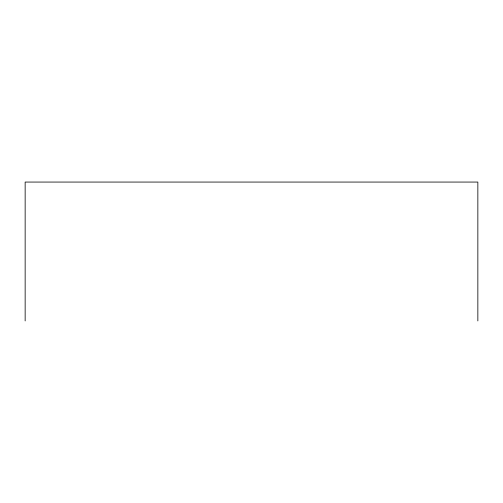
<?xml version="1.0" encoding="UTF-8"?>
<svg xmlns="http://www.w3.org/2000/svg" width="503" height="503" viewBox="0 0 503 503"><rect width="100%" height="100%" fill="white"/><g stroke="black" fill="none" stroke-linecap="round" stroke-linejoin="round"><path stroke-width="0.75" d="M477.85 320.939L477.85 182.061L25.15 182.061L25.15 320.939"/></g></svg>
